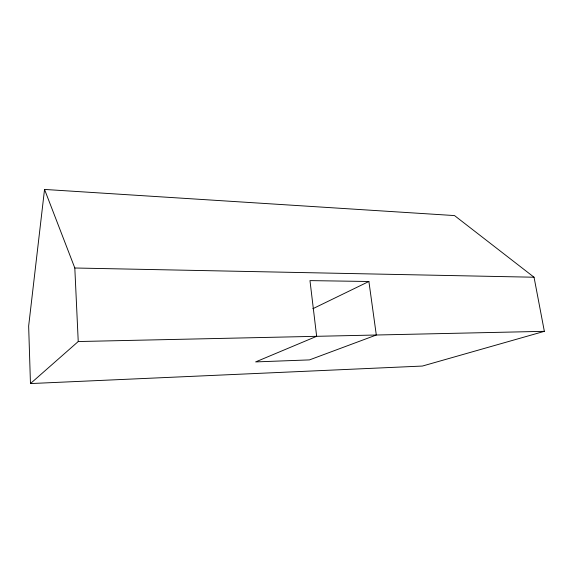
<?xml version="1.0" encoding="UTF-8"?>
<svg xmlns="http://www.w3.org/2000/svg" width="573" height="573" viewBox="0 0 573 573"><rect width="100%" height="100%" fill="white"/><g stroke="black" fill="none" stroke-linecap="round" stroke-linejoin="round"><path stroke-width="0.86" d="M44.536 189.434L28.65 326.066L30.462 383.566L422.394 366.054L544.35 331.33L534.043 277.225L454.518 215.577L44.536 189.434L74.812 267.999L78.236 341.537L30.462 383.566M312.801 308.74L368.897 281.493L376.311 335.012L309.47 359.901L255.637 361.907L316.654 336.315L309.972 280.612L368.897 281.493M78.236 341.537L544.35 331.33M74.812 267.999L534.043 277.225"/></g></svg>
